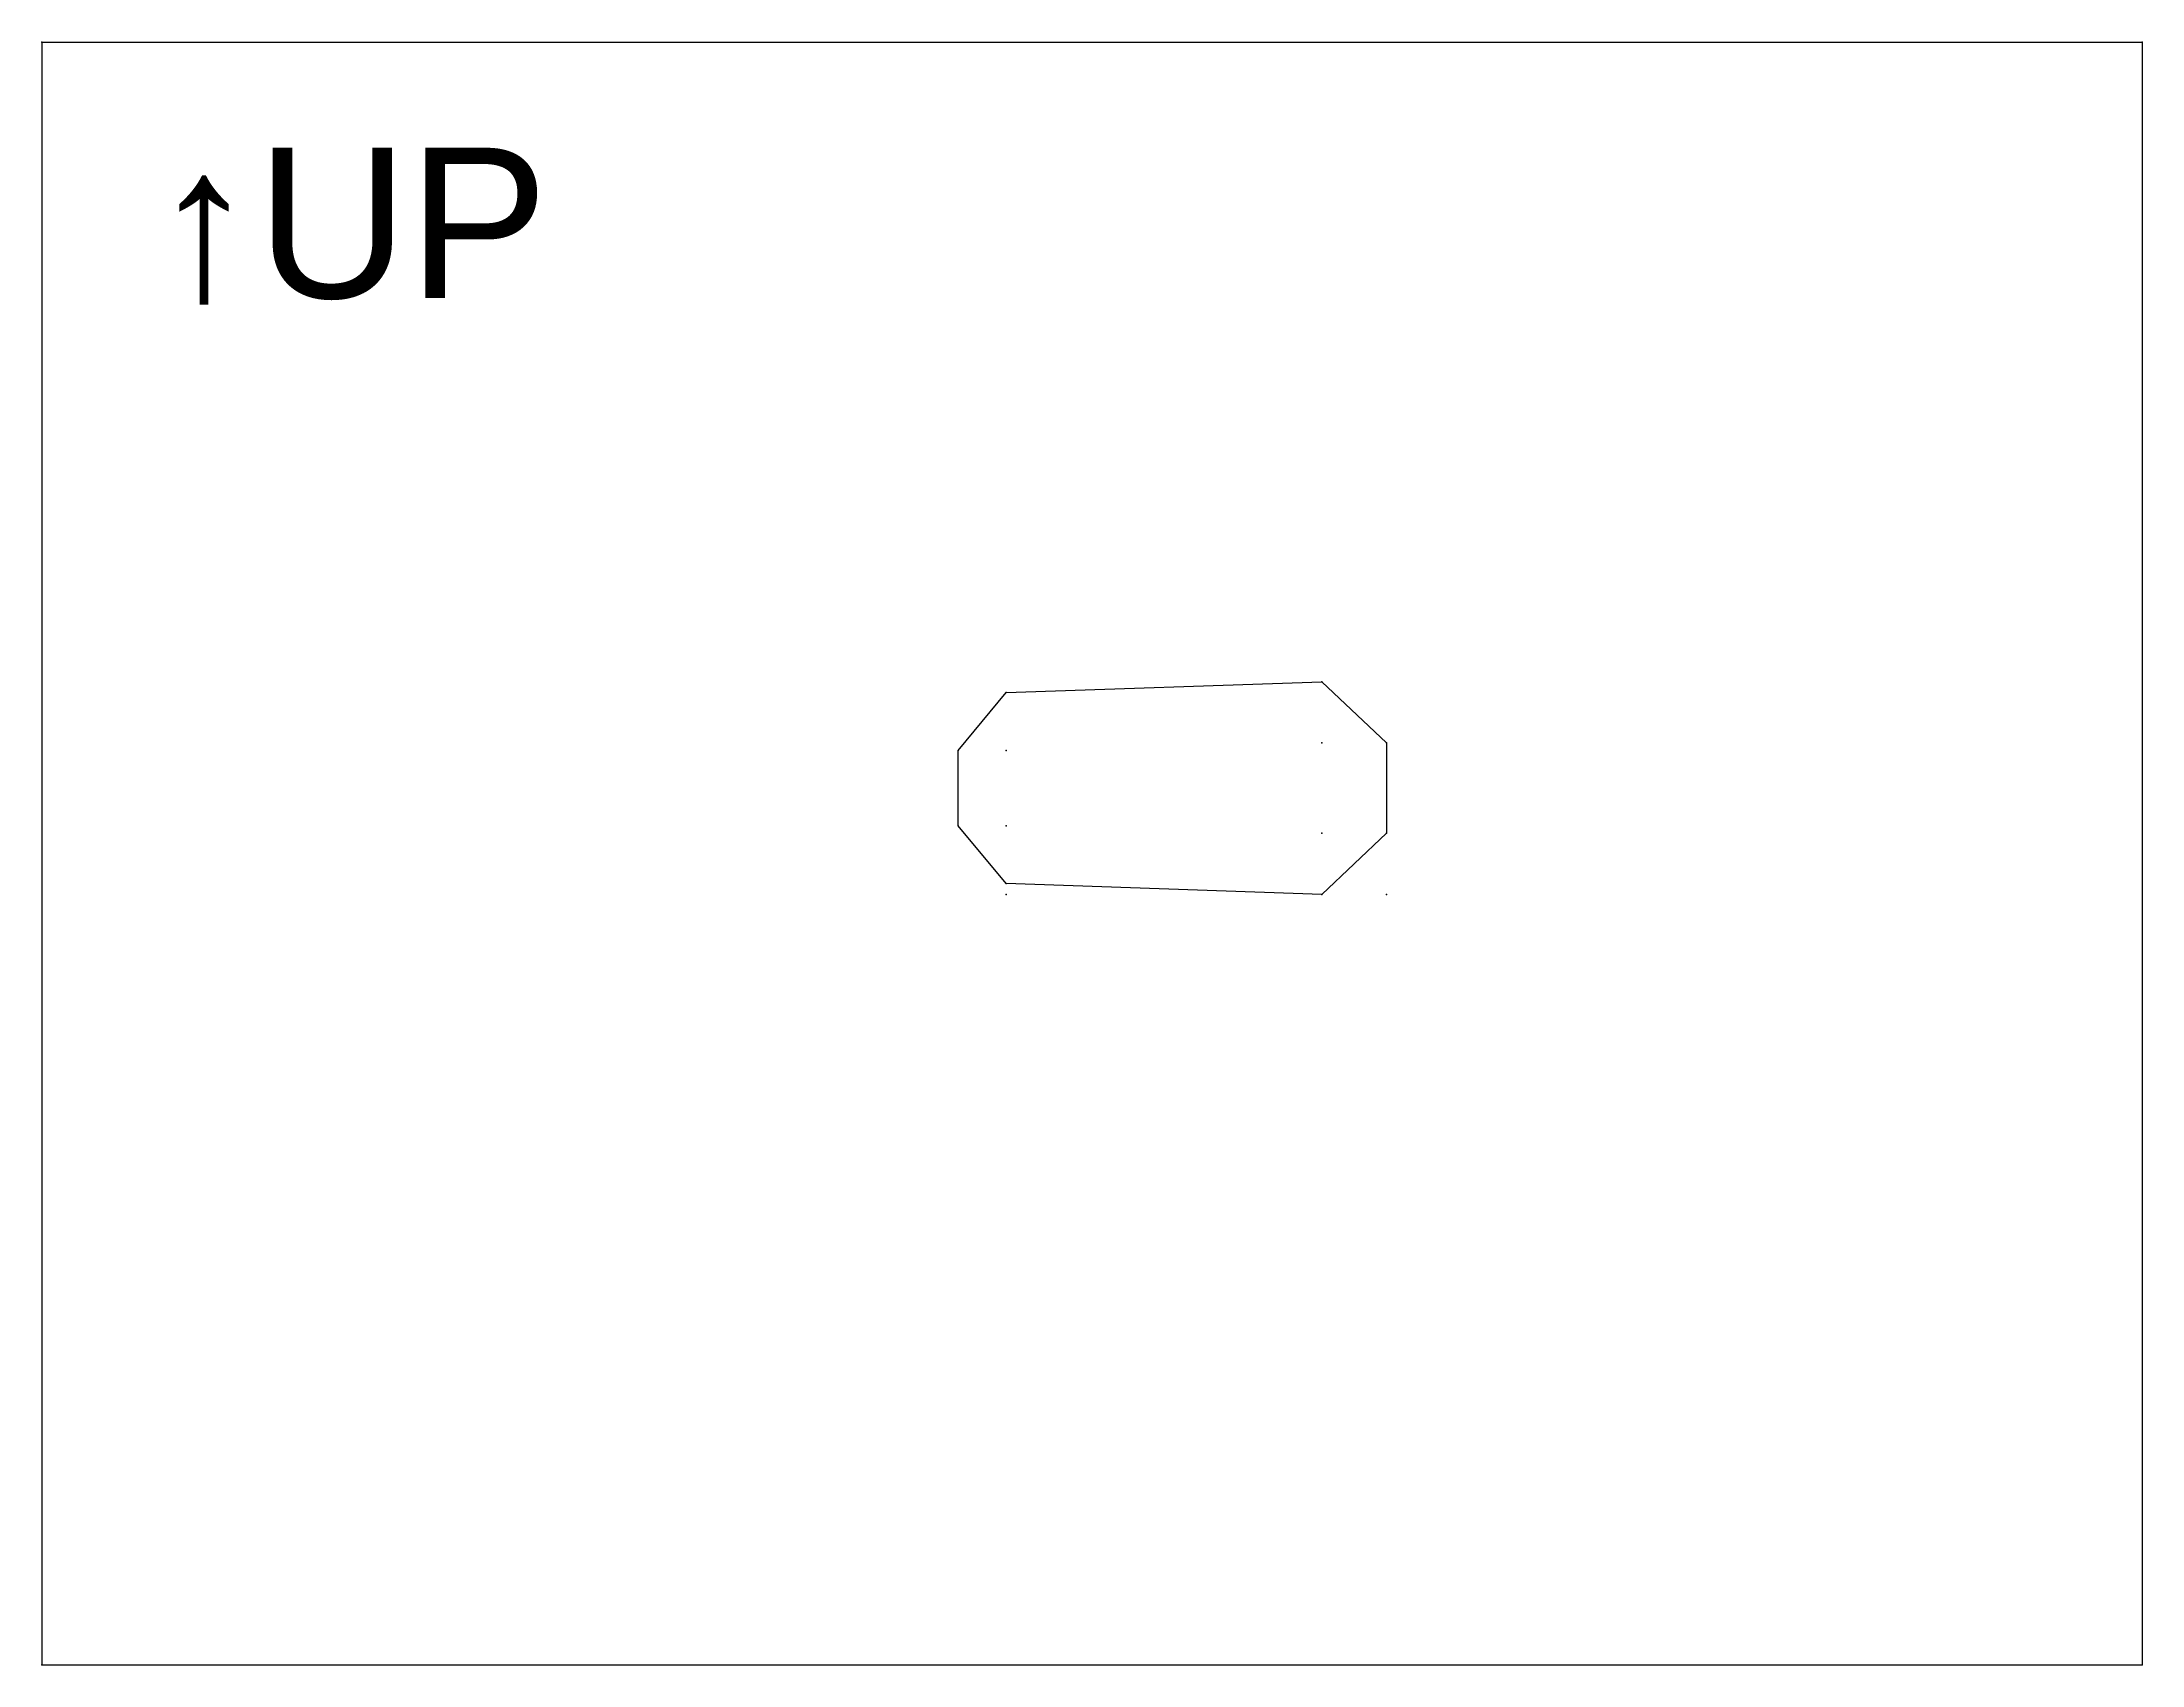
# Model space of a CAD drawing. Header units: millimetres. Extents: x 0 to 279, y 0 to 216.
import ezdxf

# ---------------------------------------------------------------- set-up
doc = ezdxf.new("R2010")
doc.units = ezdxf.units.MM
doc.layers.get('0').update_dxf_attribs({"lineweight": 25})
doc.styles.add('textstyle11', font='')
doc.styles.get('textstyle11').set_extended_font_data('Arial')

msp = doc.modelspace()

# ---------------------------------------------------------------- linework, layer by layer
for p, q in [((0, 215.9), (279.4, 215.9)), ((0, 215.9), (0, 0)), ((279.4, 215.9), (279.4, 0)), ((121.9, 121.65), (128.3, 129.35)), ((128.3, 129.35), (170.3, 130.8)), ((170.3, 130.8), (178.9, 122.66)), ((121.9, 111.65), (121.9, 121.65)), ((178.9, 122.66), (178.9, 110.66)), ((128.3, 103.95), (121.9, 111.65)), ((178.9, 110.66), (170.3, 102.5)), ((170.3, 102.5), (128.3, 103.95)), ((0, 0), (279.4, 0))]:
    msp.add_line(p, q)
for p in [(0, 215.9), (279.4, 215.9), (128.3, 129.35), (170.3, 130.8), (121.9, 121.65), (128.3, 121.65), (170.3, 122.65), (178.9, 122.66), (178.9, 122.66), (121.9, 111.65), (128.3, 111.65), (170.3, 110.65), (178.9, 110.66), (128.3, 103.95), (128.3, 102.5), (170.3, 102.5), (178.9, 102.5), (0, 0), (279.4, 0)]:
    msp.add_point(p)

# ---------------------------------------------------------------- texts
at = {"insert": (14.57, 201.84), "char_height": 1, "attachment_point": 1, "style": 'textstyle11'}
msp.add_mtext('\\H20;↑UP', dxfattribs=at)

doc.saveas('drawing.dxf')
